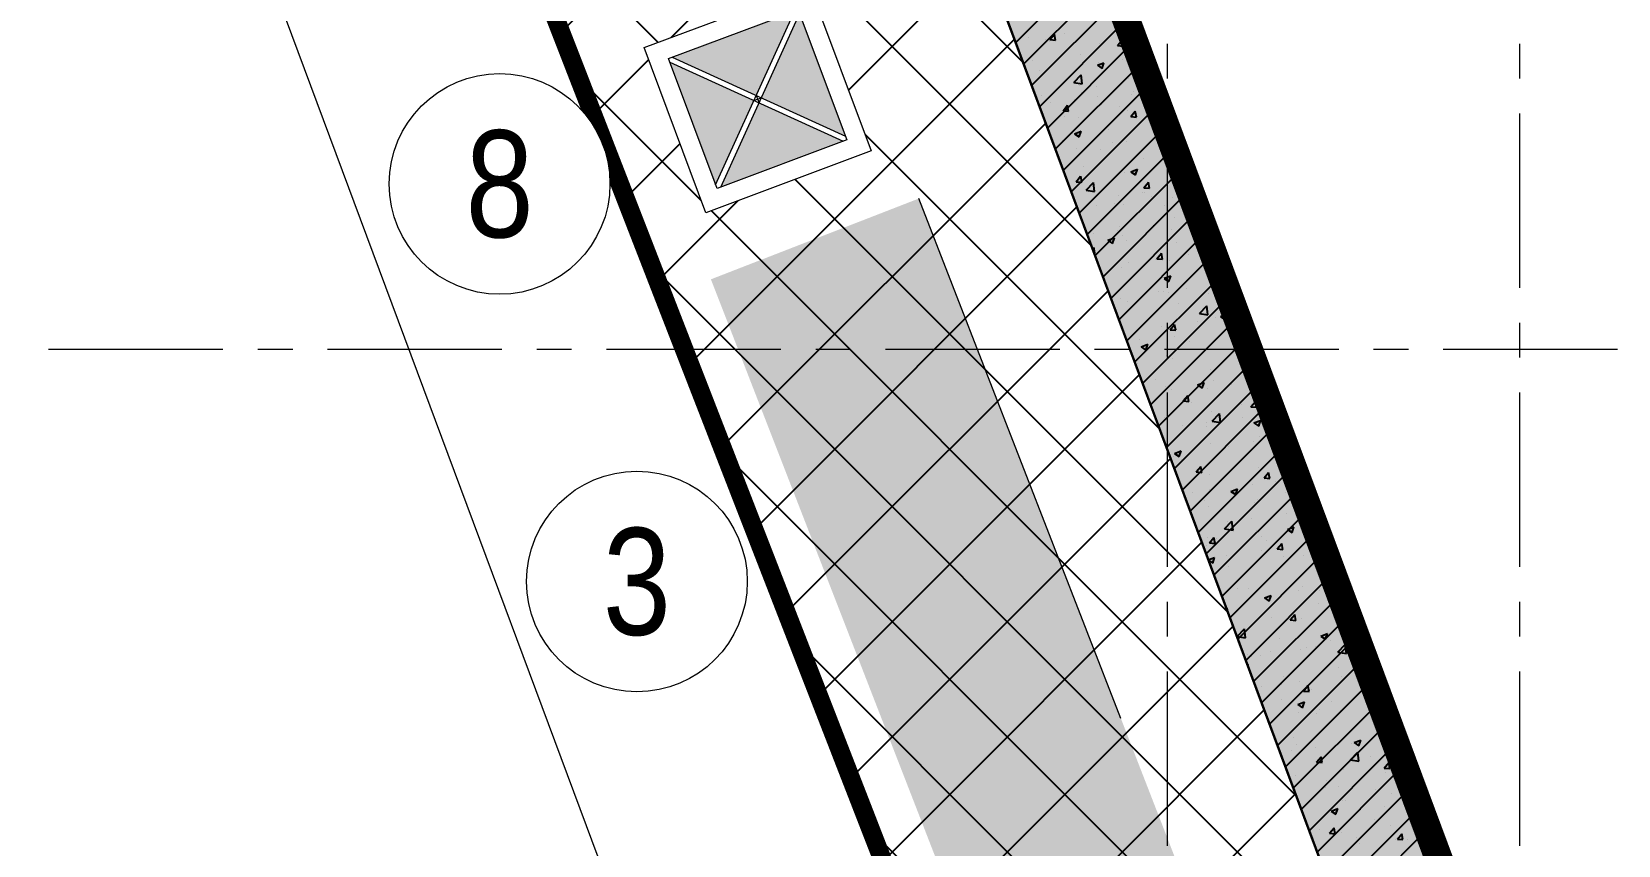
# Model space of a CAD drawing. Header units: millimetres. Extents: x -346728 to 1320345, y -537202 to -385966.
# Drawn here: x 355910 to 372974, y -484078 to -475329 of the extents above; entities that cross this region are included whole.
import ezdxf
from ezdxf.enums import TextEntityAlignment as Align
from ezdxf.xclip import XClip

# ---------------------------------------------------------------- set-up
doc = ezdxf.new("R2010")
doc.units = ezdxf.units.MM
doc.header["$LTSCALE"] = 100
doc.header["$XCLIPFRAME"] = 2
doc.set_wipeout_variables(frame=1)
for name, pattern in [('DASHED2', [0.375, 0.25, -0.125]), ('HIDDEN', [9.525, 6.35, -3.175]), ('X1326_GLB$0$CENTER', [2, 1.25, -0.25, 0.25, -0.25])]:
    doc.linetypes.add(name, pattern=pattern)
for name, color, linetype, lineweight in [('0 T KY HIEU', 7, 'Continuous', 9), ('0 T TEXT', 7, 'Continuous', 13), ('BO TRI CT TAM', 8, 'Continuous', 15), ('L.DUONG', 234, 'Continuous', 15), ('LINE', 7, 'Continuous', 13), ('X1326_GLB$0$A-tim', 8, 'X1326_GLB$0$CENTER', 9)]:
    doc.layers.add(name, color=color, linetype=linetype, lineweight=lineweight)
for name, color, linetype in [('DM', 8, 'Continuous'), ('hach', 253, 'Continuous'), ('W2', 4, 'Continuous'), ('XR_1326_csPL$0$hach', 253, 'Continuous'), ('XR_1326_csPL$0$W2', 4, 'Continuous')]:
    doc.layers.add(name, color=color, linetype=linetype)
doc.styles.add('VNI-HELSE-CONDENSE', font='VHELVCN.TTF')
doc.linetypes.add('FENCELINE2', pattern='A,0.25,-0.1,[132,ltypeshp.shx,S=0.1,R=0,X=-0.1,Y=0],-0.1,1', length=1.45)

# ---------------------------------------------------------------- blocks, each defined once
blk = doc.blocks.new('LVL-KHUNGTEN')
blk.add_lwpolyline([(61072.9, 41092.8), (119123.5, 41092.8), (119123.5, 61.9), (61072.9, 61.9)], close=True)
blk = doc.blocks.new('mb duong hh')
at = {"layer": '0 T TEXT', "color": 8, "linetype": 'DASHED2', "ltscale": 300}
blk.add_lwpolyline([(75940, 34596), (80501, 41668), (80491, 88861), (75484, 93868), (-20031, 93860), (-33610, 75885), (-26182, 55955), (-6300, 2612), (0, 0)], close=True, dxfattribs=at)
at = {"layer": 'LINE', "color": 252, "lineweight": 9}
blk.add_lwpolyline([(14977, 101049), (-7702, 101358), (-14927, 101246), (-29449, 100943), (-35818, 99008), (-40020, 95429), (-42101, 92117), (-42609, 87567), (-42104, 81482), (-40823, 74903), (-34507, 57500), (-12505, -1540), (-11062, -5026), (-1334, -3647), (4526, -1388), (38515, 14361), (36944, 16828)], dxfattribs=at)
blk = doc.blocks.new('T STT')
at = {"color": 7, "linetype": 'Continuous'}
blk.add_wipeout([(376644, 277984), (376756, 277976), (376879, 277949), (377025, 277888), (377156, 277799), (377266, 277687), (377334, 277588), (377398, 277451), (377433, 277317), (377444, 277184), (377433, 277051), (377404, 276935), (377365, 276838), (377294, 276718), (377203, 276612), (377122, 276543), (377011, 276473), (376888, 276422), (376741, 276390), (376644, 276384), (376532, 276392), (376392, 276425), (376245, 276491), (376127, 276573), (376049, 276649), (375987, 276727), (375927, 276828), (375876, 276960), (375853, 277065), (375844, 277184), (375850, 277284), (375877, 277411), (375908, 277499), (375964, 277605), (376040, 277709), (376130, 277798), (376216, 277860), (376313, 277912), (376426, 277954), (376557, 277979)], dxfattribs=at)
at = {"layer": '0 T KY HIEU', "color": 7}
blk.add_circle((376644, 277184), 800, dxfattribs=at)
at = {"layer": '0 T TEXT', "color": 7, "style": 'VNI-HELSE-CONDENSE'}
blk.add_attdef('0', text='', height=750, dxfattribs=at).set_placement((376644, 277184), align=Align.MIDDLE_CENTER)
blk = doc.blocks.new('CHOI BAO VE')
at = {"color": 253, "lineweight": 9, "true_color": 0x9ea3a2}
blk.add_wipeout([(-1750, 0), (1750, 0), (1750, 3500), (-1750, 3500)], dxfattribs=at)
at = {"true_color": 0x9ea3a2}
h = blk.add_hatch(color=253, dxfattribs=at)
h.set_gradient(color1=(6, 241, 249), rotation=270, tint=1, name='CURVED')
h.paths.add_polyline_path([(-1375, 3047), (-1375, 453), (-78, 1750)])
h = blk.add_hatch(color=253, dxfattribs=at)
h.set_gradient(color1=(6, 241, 249), rotation=180, tint=1, name='CURVED')
h.paths.add_polyline_path([(1297, 3125), (-1297, 3125), (0, 1828)])
h = blk.add_hatch(color=253, dxfattribs=at)
h.set_gradient(color1=(6, 241, 249), rotation=90, tint=1, name='HEMISPHERICAL')
h.paths.add_polyline_path([(1375, 3047), (78, 1750), (1375, 453)])
h = blk.add_hatch(color=253, dxfattribs=at)
h.set_gradient(color1=(6, 241, 249), tint=1, name='CURVED')
h.paths.add_polyline_path([(0, 1672), (-1297, 375), (1297, 375)])
at = {"layer": 'BO TRI CT TAM', "color": 253, "true_color": 0x9ea3a2}
for p, q in [((1297, 3125), (-1375, 453)), ((1297, 3125), (-1375, 453)), ((1297, 3125), (-1375, 453)), ((-1375, 3047), (1297, 375)), ((-1375, 3047), (1297, 375)), ((-1375, 3047), (1297, 375)), ((-1297, 3125), (1375, 453)), ((-1297, 3125), (1375, 453)), ((-1297, 3125), (1375, 453)), ((1375, 3047), (-1297, 375)), ((1375, 3047), (-1297, 375)), ((1375, 3047), (-1297, 375)), ((-78, 1750), (78, 1750)), ((-78, 1750), (78, 1750)), ((-78, 1750), (78, 1750)), ((0, 1828), (0, 1672)), ((0, 1828), (0, 1672)), ((0, 1828), (0, 1672))]:
    blk.add_line(p, q, dxfattribs=at)
for points in [[(-1750, 0), (1750, 0), (1750, 3500), (-1750, 3500)], [(-1750, 0), (1750, 0), (1750, 3500), (-1750, 3500)], [(-1750, 0), (1750, 0), (1750, 3500), (-1750, 3500)], [(-1375, 375), (1375, 375), (1375, 3125), (-1375, 3125)], [(-1375, 375), (1375, 375), (1375, 3125), (-1375, 3125)], [(-1375, 375), (1375, 375), (1375, 3125), (-1375, 3125)]]:
    blk.add_lwpolyline(points, close=True, dxfattribs=at)
blk = doc.blocks.new('MB HANG RAO TAM')
h = blk.add_hatch()
h.set_pattern_fill('ANSI37', color=8, scale=7000, style=0)
h.set_pattern_definition([(45, (527887.4, 631399.9), (-618.7184, 618.7184), []), (135, (527887.4, 631399.9), (-618.7184, -618.7184), [])])
h.paths.add_polyline_path([(89794, 74797), (94796, 69797), (94804, 22611), (90246, 15544), (52523, -1634), (34324, -9922), (14325, -19029), (8025, -16417), (-19267, 56832), (-5688, 74797), (41806, 74797), (65797, 74797)], flags=16)
h.paths.add_polyline_path([(-17293, 40146), (-15160, 40938), (-12777, 34516), (-15127, 33730), (-10493, 20001), (4784, -19373), (12548, -21453), (91490, 14752), (95488, 20874), (95620, 46027), (95770, 74597), (91825, 78101), (52350, 76926), (14008, 75822), (-9259, 75871), (-23844, 71027), (-24251, 60760)])
at = {"layer": '0 T KY HIEU'}
h = blk.add_hatch(color=256, dxfattribs=at)
h.set_gradient(color1=(114, 116, 48), tint=1, name='INVCYLINDER')
h.paths.add_polyline_path([(-2733, 1365), (-4906, 6957), (-2669, 7826), (-496, 2234)])
h = blk.add_hatch(color=256, dxfattribs=at)
h.set_gradient(color1=(0, 0, 255), tint=1, name='INVCYLINDER')
h.paths.add_polyline_path([(-560, -4228), (-2733, 1365), (-496, 2234), (1677, -3359)])
at = {"layer": '0 T KY HIEU', "color": 7}
blk.add_line((-496, 2234, 7850), (-2669, 7826, 7850), dxfattribs=at)
at = {"layer": 'L.DUONG', "color": 94, "linetype": 'FENCELINE2', "ltscale": 25, "const_width": 200, "elevation": 7850}
blk.add_lwpolyline([(13898, 75822), (14369, 75824), (20809, 75968), (32497, 76335), (48850, 76822), (75776, 77623), (91825, 78101), (95770, 74597), (95712, 63657), (95684, 58344), (95610, 44235), (95553, 33268), (95488, 20874), (91490, 14752), (75806, 7559), (49624, -4449), (26632, -14994), (12548, -21453), (4784, -19373), (0, -7161), (-6626, 9890)], dxfattribs=at)
ref = blk.add_blockref('T STT', (-564480, -407515, -2472), dxfattribs=dict(xscale=1.483571909629973, yscale=1.483571909629973, zscale=1.483571909629973))
ref.add_attrib('0', '3', dxfattribs={"layer": '0 T TEXT', "color": 7, "height": 1150, "style": 'VNI-HELSE-CONDENSE'}).set_placement((-5702, 3708, -2472), align=Align.MIDDLE_CENTER)
at = {"layer": 'BO TRI CT TAM', "color": 9, "xscale": -0.541992562315407, "yscale": 0.5419924855394808, "zscale": 0.5419926613449206, "rotation": 110.5020372609803}
blk.add_blockref('CHOI BAO VE', (-3515, 9226, -2472), dxfattribs=at)
at = {"layer": 'XR_1326_csPL$0$W2', "color": 7, "ltscale": 0.5, "elevation": 0}
blk.add_lwpolyline([(8025, -16417), (14325, -19029), (90246, 15544), (94804, 22611), (94796, 69797), (89794, 74797), (-5688, 74797), (-19267, 56832)], close=True, dxfattribs=at)
ref = blk.add_blockref('T STT', (-565957, -403239, -2472), dxfattribs=dict(xscale=1.483571909629973, yscale=1.483571909629973, zscale=1.483571909629973))
ref.add_attrib('0', '8', dxfattribs={"layer": '0 T TEXT', "color": 7, "height": 1150, "style": 'VNI-HELSE-CONDENSE'}).set_placement((-7179, 7984, -2472), align=Align.MIDDLE_CENTER)

msp = doc.modelspace()

# ---------------------------------------------------------------- hatches: boundary and pattern name
at = {"layer": 'hach'}
h = msp.add_hatch(dxfattribs=at)
h.set_pattern_fill('ANSI31', color=256, scale=70)
h.set_pattern_definition([(45, (342151.22, -508591.22), (-157.15448, 157.15448), [])])
h.paths.add_polyline_path([(362433.4, -410142.2), (348853.9, -428107.5), (376146.7, -501359), (382446.8, -503970.9), (458369.1, -469396.6), (462927.9, -462329.4), (462919.8, -415142.7), (457917.8, -410142.2)])
h.paths.add_polyline_path([(363030.6, -411342.2), (350208.3, -428305.7), (377088.8, -500450.6), (382424.3, -502662.6), (457551.5, -468450.4), (461727.8, -461976.1), (461719.7, -415639.4), (457420.9, -411342.2)], flags=16)
h = msp.add_hatch(dxfattribs=at)
h.set_pattern_fill('AR-CONC', color=256, scale=4)
h.set_pattern_definition([(50, (342151.2, -508591.2), (728.7387, -63.7563), [76.2, -838.2]), (355, (342151.2, -508591.2), (-140.9737, 764.2274), [60.96, -670.5623]), (100.45144, (342211.95, -508596.54), (587.765, 700.471), [64.76, -712.361]), (46.1842, (342151.2, -508388), (1084.316, -168.1693), [114.3, -1257.3]), (96.63556, (342241.6, -508402), (949.6165, 989.7045), [97.14, -1068.5424]), (351.18415, (342151.2, -508388), (949.6165, 989.7045), [91.44, -1005.839]), (21, (342252.8, -508438.8), (606.4576, -409.0608), [76.2, -838.2]), (326, (342252.8, -508438.8), (247.208, 736.752), [60.96, -670.56]), (71.45144, (342303.36, -508472.9), (853.6657, 327.691), [64.76, -712.3598]), (37.5, (342151.22, -508591.22), (12.3544, 338.22016), [0, -662.432, 0, -680.72, 0, -673.1]), (7.5, (342151.22, -508591.22), (267.27865, 400.7223), [0, -388.112, 0, -647.192, 0, -256.54]), (327.5, (341924.65, -508591.22), (542.3624, -22.91498), [0, -254, 0, -792.48, 0, -1051.56]), (317.5, (341823.05, -508591.2), (592.5167, 101.706), [0, -330.2, 0, -526.288, 0, -746.76])])
h.paths.add_polyline_path([(362433.4, -410142.2), (348853.9, -428107.5), (376146.7, -501359), (382446.8, -503970.9), (458369.1, -469396.6), (462927.9, -462329.4), (462919.8, -415142.7), (457917.8, -410142.2)])
h.paths.add_polyline_path([(363030.6, -411342.2), (350208.3, -428305.7), (377088.8, -500450.6), (382424.3, -502662.6), (457551.5, -468450.4), (461727.8, -461976.1), (461719.7, -415639.4), (457420.9, -411342.2)], flags=16)

# ---------------------------------------------------------------- linework, layer by layer
at = {"layer": 'W2', "ltscale": 0.5, "elevation": -1404.9}
for points in [[(362433.4, -410142.2), (348853.9, -428107.5), (376146.7, -501359), (382446.8, -503970.9), (458369.1, -469396.6), (462927.9, -462329.4), (462919.6, -415142.1), (457917.8, -410142.2)], [(363030.6, -411342.2), (350208.3, -428305.7), (377088.8, -500450.6), (382424.3, -502662.6), (457551.5, -468450.4), (461727.8, -461976.1), (461719.7, -415639.4), (457420.9, -411342.2)]]:
    msp.add_lwpolyline(points, close=True, dxfattribs=at)
at = {"layer": 'X1326_GLB$0$A-tim', "ltscale": 15}
for p, q in [((368121.2, -398208.6, -1404.9), (368121.2, -512162.7, -1404.9)), ((371911.3, -398208.6, -1404.9), (371911.3, -512162.7, -1404.9)), ((341092.1, -478741.8, -1404.9), (475778.7, -478741.8, -1404.9))]:
    msp.add_line(p, q, dxfattribs=at)
at = {"layer": 'XR_1326_csPL$0$hach', "color": 250}
for p, q in [((366492.9, -475448.9, -1404.9), (367425.8, -474515.9, -1404.9)), ((366578.2, -475677.9, -1404.9), (367511.2, -474744.9, -1404.9)), ((366663.5, -475906.9, -1404.9), (367596.5, -474973.9, -1404.9)), ((366748.8, -476135.9, -1404.9), (367681.8, -475202.9, -1404.9)), ((366629.7, -475394.8, -1404.9), (366629.7, -475394.8, -1404.9)), ((366861.2, -475414.1, -1404.9), (366910.2, -475355.7, -1404.9)), ((366922, -475419.4, -1404.9), (366910.2, -475355.7, -1404.9)), ((367014.4, -475344.1, -1404.9), (367014.4, -475344.1, -1404.9)), ((366816.6, -475409.2, -1404.9), (366816.6, -475409.2, -1404.9)), ((366834.2, -476364.9, -1404.9), (367767.1, -475431.9, -1404.9)), ((366853.9, -475436.5, -1404.9), (366853.9, -475436.5, -1404.9)), ((366861.2, -475414.1, -1404.9), (366921.9, -475419.4, -1404.9)), ((367189.7, -475571.5, -1404.9), (367189.7, -475571.5, -1404.9)), ((367396.2, -475459.4, -1404.9), (367396.2, -475459.4, -1404.9)), ((367590, -475477.8, -1404.9), (367638.9, -475419.4, -1404.9)), ((367590, -475477.8, -1404.9), (367650.7, -475483.1, -1404.9)), ((367650.7, -475483.1, -1404.9), (367638.9, -475419.4, -1404.9)), ((367717.4, -475495.3, -1404.9), (367717.4, -475495.3, -1404.9)), ((366676.5, -475636.5, -1404.9), (366676.5, -475636.5, -1404.9)), ((366747.2, -475744.8, -1404.9), (366747.2, -475744.8, -1404.9)), ((366919.5, -476593.9, -1404.9), (367852.4, -475660.9, -1404.9)), ((367372, -475689.6, -1404.9), (367443.1, -475662.3, -1404.9)), ((367372, -475689.6, -1404.9), (367422.5, -475723.7, -1404.9)), ((367388.8, -475660.3, -1404.9), (367388.8, -475660.3, -1404.9)), ((367422.5, -475723.7, -1404.9), (367443.1, -475662.3, -1404.9)), ((367643.2, -475626.9, -1404.9), (367643.2, -475626.9, -1404.9)), ((367004.8, -476822.9, -1404.9), (367937.8, -475889.9, -1404.9)), ((367117.4, -475876.6, -1404.9), (367196.5, -475794.2, -1404.9)), ((367117.4, -475876.6, -1404.9), (367207.7, -475890.7, -1404.9)), ((367177.3, -475909.7, -1404.9), (367177.3, -475909.7, -1404.9)), ((367207.7, -475890.6, -1404.9), (367196.5, -475794.2, -1404.9)), ((367367.2, -475913.8, -1404.9), (367367.2, -475913.8, -1404.9)), ((367705, -475833.5, -1404.9), (367705, -475833.5, -1404.9)), ((366774.6, -476015.5, -1404.9), (366774.6, -476015.5, -1404.9)), ((367121.5, -476061.1, -1404.9), (367121.5, -476061.1, -1404.9)), ((367198.4, -475978.5, -1404.9), (367198.4, -475978.5, -1404.9)), ((367375.9, -476027.6, -1404.9), (367375.9, -476027.6, -1404.9)), ((367740.7, -476001.5, -1404.9), (367740.7, -476001.5, -1404.9)), ((367760.7, -475976.9, -1404.9), (367760.7, -475976.9, -1404.9)), ((367978.4, -476098.7, -1404.9), (368010.9, -476086.2, -1404.9)), ((366870.2, -476092.1, -1404.9), (366870.2, -476092.1, -1404.9)), ((367002.2, -476178.3, -1404.9), (367051.2, -476119.9, -1404.9)), ((367002.2, -476178.3, -1404.9), (367062.9, -476183.6, -1404.9)), ((367018.1, -476238.5, -1404.9), (367018.1, -476238.5, -1404.9)), ((367062.9, -476183.6, -1404.9), (367051.2, -476119.9, -1404.9)), ((367090.1, -477051.8, -1404.9), (368023.1, -476118.9, -1404.9)), ((367164.9, -476247.9, -1404.9), (367164.9, -476247.9, -1404.9)), ((367412.6, -476115, -1404.9), (367412.6, -476115, -1404.9)), ((367610.6, -476136.8, -1404.9), (367610.6, -476136.8, -1404.9)), ((367692.6, -476171.7, -1404.9), (367692.6, -476171.7, -1404.9)), ((367730.9, -476242, -1404.9), (367779.9, -476183.7, -1404.9)), ((367730.9, -476242, -1404.9), (367791.7, -476247.4, -1404.9)), ((367791.7, -476247.4, -1404.9), (367779.9, -476183.7, -1404.9)), ((367954.9, -476137.9, -1404.9), (367954.9, -476137.9, -1404.9)), ((367978.4, -476098.7, -1404.9), (368028, -476132.1, -1404.9)), ((367108.6, -476428.3, -1404.9), (367108.6, -476428.3, -1404.9)), ((367124.8, -476426.3, -1404.9), (367195.9, -476399, -1404.9)), ((367124.8, -476426.4, -1404.9), (367175.3, -476460.5, -1404.9)), ((367175.3, -476460.5, -1404.9), (367195.9, -476399.1, -1404.9)), ((367175.4, -477280.8, -1404.9), (368108.4, -476347.9, -1404.9)), ((367493.4, -476377.6, -1404.9), (367493.4, -476377.6, -1404.9)), ((366996.2, -476495, -1404.9), (366996.2, -476495, -1404.9)), ((367152.6, -476586.1, -1404.9), (367152.6, -476586.1, -1404.9)), ((367260.8, -477509.8, -1404.9), (368193.7, -476576.9, -1404.9)), ((367406.1, -476594.1, -1404.9), (367406.1, -476594.1, -1404.9)), ((367538.6, -476517.9, -1404.9), (367538.6, -476517.9, -1404.9)), ((367680.3, -476510, -1404.9), (367680.3, -476510, -1404.9)), ((367998.6, -476492.4, -1404.9), (367998.6, -476492.4, -1404.9)), ((368081, -476540.8, -1404.9), (368081, -476540.8, -1404.9)), ((367867.8, -476693.9, -1404.9), (367867.8, -476693.9, -1404.9)), ((368122.1, -476660.4, -1404.9), (368122.1, -476660.4, -1404.9)), ((367140.2, -476924.3, -1404.9), (367140.2, -476924.3, -1404.9)), ((367143.2, -476942.5, -1404.9), (367192.1, -476884.1, -1404.9)), ((367143.2, -476942.5, -1404.9), (367203.9, -476947.8, -1404.9)), ((367203.9, -476947.8, -1404.9), (367192.2, -476884.1, -1404.9)), ((367226.1, -476778.4, -1404.9), (367226.1, -476778.4, -1404.9)), ((367346.1, -477738.8, -1404.9), (368279, -476805.8, -1404.9)), ((367667.9, -476848.2, -1404.9), (367667.9, -476848.2, -1404.9)), ((367731.2, -476835.4, -1404.9), (367802.4, -476808.1, -1404.9)), ((367731.2, -476835.4, -1404.9), (367781.7, -476869.5, -1404.9)), ((367781.8, -476869.5, -1404.9), (367802.4, -476808.1, -1404.9)), ((368189.6, -476776.6, -1404.9), (368189.6, -476776.6, -1404.9)), ((367252.1, -477034.5, -1404.9), (367331.2, -476952, -1404.9)), ((367252.1, -477034.5, -1404.9), (367342.4, -477048.5, -1404.9)), ((367342.4, -477048.5, -1404.9), (367331.2, -476952, -1404.9)), ((367340.7, -477037.1, -1404.9), (367340.7, -477037.1, -1404.9)), ((367431.4, -477967.8, -1404.9), (368364.4, -477034.8, -1404.9)), ((367600.5, -477094.6, -1404.9), (367600.5, -477094.6, -1404.9)), ((367854.8, -477061.1, -1404.9), (367854.8, -477061.1, -1404.9)), ((367871.9, -477006.3, -1404.9), (367920.9, -476947.9, -1404.9)), ((367871.9, -477006.3, -1404.9), (367932.6, -477011.6, -1404.9)), ((367883.1, -477060, -1404.9), (367883.1, -477060, -1404.9)), ((367932.6, -477011.6, -1404.9), (367920.9, -476947.9, -1404.9)), ((367956.7, -477098.6, -1404.9), (367956.7, -477098.6, -1404.9)), ((368239.6, -477010.5, -1404.9), (368239.6, -477010.5, -1404.9)), ((367364.2, -477200.3, -1404.9), (367364.2, -477200.3, -1404.9)), ((367516.7, -478196.8, -1404.9), (368449.7, -477263.8, -1404.9)), ((367555, -477173.6, -1404.9), (367555, -477173.6, -1404.9)), ((367655.6, -477186.4, -1404.9), (367655.6, -477186.4, -1404.9)), ((368097.3, -477196.5, -1404.9), (368097.3, -477196.5, -1404.9)), ((368177.2, -477114.9, -1404.9), (368177.2, -477114.9, -1404.9)), ((368336.4, -477202.7, -1404.9), (368401.6, -477134.7, -1404.9)), ((368336.4, -477202.7, -1404.9), (368426.7, -477216.7, -1404.9)), ((368337.7, -477244.5, -1404.9), (368408.8, -477217.2, -1404.9)), ((368337.7, -477244.5, -1404.9), (368388.2, -477278.6, -1404.9)), ((368388.2, -477278.6, -1404.9), (368408.8, -477217.2, -1404.9)), ((368426.7, -477216.7, -1404.9), (368424.3, -477195.7, -1404.9)), ((367607.6, -477423.4, -1404.9), (367607.6, -477423.4, -1404.9)), ((367972.4, -477411.2, -1404.9), (367972.4, -477411.2, -1404.9)), ((368164.9, -477453.1, -1404.9), (368164.9, -477453.1, -1404.9)), ((368200.1, -477321.7, -1404.9), (368200.1, -477321.7, -1404.9)), ((367333.2, -477495.3, -1404.9), (367333.2, -477495.3, -1404.9)), ((367484, -477572.2, -1404.9), (367555.2, -477544.9, -1404.9)), ((367484, -477572.2, -1404.9), (367534.5, -477606.3, -1404.9)), ((367534.5, -477606.3, -1404.9), (367555.1, -477544.9, -1404.9)), ((367587.6, -477461.9, -1404.9), (367587.6, -477461.9, -1404.9)), ((367602, -478425.8, -1404.9), (368535, -477492.8, -1404.9)), ((367643.2, -477524.6, -1404.9), (367643.2, -477524.6, -1404.9)), ((367681, -477576.4, -1404.9), (367681, -477576.4, -1404.9)), ((368223.3, -477599.4, -1404.9), (368223.3, -477599.4, -1404.9)), ((367318.8, -477665.5, -1404.9), (367333.1, -477648.4, -1404.9)), ((367344.9, -477712.1, -1404.9), (367333.1, -477648.4, -1404.9)), ((367335.8, -477711.3, -1404.9), (367344.9, -477712.1, -1404.9)), ((367687.3, -478654.8, -1404.9), (368620.3, -477721.8, -1404.9)), ((367995.6, -477778.9, -1404.9), (367995.6, -477778.9, -1404.9)), ((368012.9, -477770.5, -1404.9), (368061.9, -477712.1, -1404.9)), ((368012.9, -477770.5, -1404.9), (368073.6, -477775.8, -1404.9)), ((368073.6, -477775.8, -1404.9), (368061.9, -477712.1, -1404.9)), ((368152.5, -477791.3, -1404.9), (368152.5, -477791.3, -1404.9)), ((368346.7, -477727.4, -1404.9), (368346.7, -477727.4, -1404.9)), ((368588.2, -477677.2, -1404.9), (368588.2, -477677.2, -1404.9)), ((368601.1, -477694, -1404.9), (368601.1, -477694, -1404.9)), ((367403.1, -477880.6, -1404.9), (367403.1, -477880.6, -1404.9)), ((367630.9, -477862.8, -1404.9), (367630.9, -477862.8, -1404.9)), ((367705.1, -477811.9, -1404.9), (367705.1, -477811.9, -1404.9)), ((367772.7, -478883.8, -1404.9), (368705.6, -477950.8, -1404.9)), ((368090.5, -477981.2, -1404.9), (368161.6, -477953.9, -1404.9)), ((368141, -478015.3, -1404.9), (368161.6, -477953.9, -1404.9)), ((367483.1, -478095.6, -1404.9), (367483.1, -478095.6, -1404.9)), ((368025.5, -478118.5, -1404.9), (368025.5, -478118.5, -1404.9)), ((368079.5, -478128.2, -1404.9), (368079.5, -478128.2, -1404.9)), ((368090.5, -477981.3, -1404.9), (368141, -478015.3, -1404.9)), ((368140.2, -478129.5, -1404.9), (368140.2, -478129.5, -1404.9)), ((368333.8, -478094.7, -1404.9), (368333.8, -478094.7, -1404.9)), ((368653.4, -478064.5, -1404.9), (368653.4, -478064.5, -1404.9)), ((368718.6, -478044, -1404.9), (368718.6, -478044, -1404.9)), ((367618.5, -478201.1, -1404.9), (367618.5, -478201.1, -1404.9)), ((367697.4, -478232.1, -1404.9), (367697.4, -478232.1, -1404.9)), ((367858, -479112.7, -1404.9), (368791, -478179.8, -1404.9)), ((368239.7, -478255, -1404.9), (368239.7, -478255, -1404.9)), ((368471.1, -478360.5, -1404.9), (368550.2, -478278.1, -1404.9)), ((368546.2, -478283.4, -1404.9), (368546.2, -478283.4, -1404.9)), ((368561.4, -478374.6, -1404.9), (368550.2, -478278.1, -1404.9)), ((368567.9, -478141.4, -1404.9), (368567.9, -478141.4, -1404.9)), ((368782.1, -478277.9, -1404.9), (368782.1, -478277.9, -1404.9)), ((367943.3, -479341.7, -1404.9), (368876.3, -478408.8, -1404.9)), ((367953.7, -478385.1, -1404.9), (367953.7, -478385.1, -1404.9)), ((368127.8, -478467.7, -1404.9), (368127.8, -478467.7, -1404.9)), ((368153.9, -478534.7, -1404.9), (368202.8, -478476.4, -1404.9)), ((368214.6, -478540, -1404.9), (368202.8, -478476.4, -1404.9)), ((368451.3, -478444.7, -1404.9), (368451.3, -478444.7, -1404.9)), ((368471.1, -478360.6, -1404.9), (368561.4, -478374.6, -1404.9)), ((368641, -478402.7, -1404.9), (368641, -478402.7, -1404.9)), ((368696.9, -478390.3, -1404.9), (368768.1, -478363, -1404.9)), ((368696.9, -478390.3, -1404.9), (368747.5, -478424.4, -1404.9)), ((368747.5, -478424.4, -1404.9), (368768.1, -478363, -1404.9)), ((367812.2, -478528.9, -1404.9), (367812.2, -478528.9, -1404.9)), ((367823.4, -478635, -1404.9), (367823.4, -478635, -1404.9)), ((368028.6, -479570.7, -1404.9), (368961.6, -478637.8, -1404.9)), ((368066.5, -478495.4, -1404.9), (368066.5, -478495.4, -1404.9)), ((368153.9, -478534.7, -1404.9), (368214.6, -478540, -1404.9)), ((368197.1, -478608.2, -1404.9), (368197.1, -478608.2, -1404.9)), ((368789.7, -478506.5, -1404.9), (368789.7, -478506.5, -1404.9)), ((368882.6, -478598.5, -1404.9), (368927.2, -478545.4, -1404.9)), ((368882.6, -478598.5, -1404.9), (368943.3, -478603.8, -1404.9)), ((368943.3, -478603.8, -1404.9), (368937.8, -478573.9, -1404.9)), ((367843.3, -478718, -1404.9), (367914.4, -478690.7, -1404.9)), ((367843.3, -478718, -1404.9), (367893.8, -478752.1, -1404.9)), ((367893.8, -478752.1, -1404.9), (367914.4, -478690.7, -1404.9)), ((368115.5, -478806, -1404.9), (368115.5, -478806, -1404.9)), ((368365.7, -478657.9, -1404.9), (368365.7, -478657.9, -1404.9)), ((368628.6, -478740.9, -1404.9), (368628.6, -478740.9, -1404.9)), ((368825.7, -478761, -1404.9), (368825.7, -478761, -1404.9)), ((368908.1, -478680.8, -1404.9), (368908.1, -478680.8, -1404.9)), ((367799.2, -478896.1, -1404.9), (367799.2, -478896.1, -1404.9)), ((368113.9, -479799.7, -1404.9), (369046.9, -478866.7, -1404.9)), ((368184, -478845.5, -1404.9), (368184, -478845.5, -1404.9)), ((368585.2, -478963.8, -1404.9), (368585.2, -478963.8, -1404.9)), ((367992.6, -479065.5, -1404.9), (367992.6, -479065.5, -1404.9)), ((368103.1, -479144.2, -1404.9), (368103.1, -479144.2, -1404.9)), ((368199.3, -480028.7, -1404.9), (369132.2, -479095.7, -1404.9)), ((368449.7, -479127, -1404.9), (368520.9, -479099.7, -1404.9)), ((368449.7, -479127.1, -1404.9), (368500.2, -479161.2, -1404.9)), ((368500.2, -479161.2, -1404.9), (368520.9, -479099.8, -1404.9)), ((368616.3, -479079.1, -1404.9), (368616.3, -479079.1, -1404.9)), ((368812.8, -479128.2, -1404.9), (368812.8, -479128.2, -1404.9)), ((367916.8, -479246.2, -1404.9), (367916.8, -479246.2, -1404.9)), ((368167.9, -479177.1, -1404.9), (368167.9, -479177.1, -1404.9)), ((368284.6, -480257.7, -1404.9), (369217.6, -479324.7, -1404.9)), ((368294.8, -479299, -1404.9), (368343.8, -479240.6, -1404.9)), ((368294.8, -479299, -1404.9), (368355.6, -479304.3, -1404.9)), ((368355.6, -479304.3, -1404.9), (368343.8, -479240.6, -1404.9)), ((368382.1, -479313.5, -1404.9), (368382.1, -479313.5, -1404.9)), ((368558.4, -479161.7, -1404.9), (368558.4, -479161.7, -1404.9)), ((368710.2, -479200, -1404.9), (368710.2, -479200, -1404.9)), ((369023.6, -479362.7, -1404.9), (369072.5, -479304.3, -1404.9)), ((369084.3, -479368, -1404.9), (369072.5, -479304.3, -1404.9)), ((368090.7, -479482.4, -1404.9), (368090.7, -479482.4, -1404.9)), ((368603.9, -479417.4, -1404.9), (368603.9, -479417.4, -1404.9)), ((368605.8, -479518.4, -1404.9), (368684.9, -479435.9, -1404.9)), ((368696.1, -479532.4, -1404.9), (368684.9, -479435.9, -1404.9)), ((368924.5, -479336.4, -1404.9), (368924.5, -479336.4, -1404.9)), ((368930.3, -479478.3, -1404.9), (368930.3, -479478.3, -1404.9)), ((369023.6, -479362.7, -1404.9), (369084.3, -479368, -1404.9)), ((369131.6, -479341.2, -1404.9), (369131.6, -479341.2, -1404.9)), ((369135.7, -479468.3, -1404.9), (369135.7, -479468.3, -1404.9)), ((368291.1, -479562.4, -1404.9), (368291.1, -479562.4, -1404.9)), ((368369.9, -480486.7, -1404.9), (369302.9, -479553.7, -1404.9)), ((368543.2, -479570, -1404.9), (368543.2, -479570, -1404.9)), ((368545.5, -479528.9, -1404.9), (368545.5, -479528.9, -1404.9)), ((368605.8, -479518.4, -1404.9), (368696.1, -479532.4, -1404.9)), ((369056.2, -479536.1, -1404.9), (369127.3, -479508.8, -1404.9)), ((369056.2, -479536.1, -1404.9), (369106.7, -479570.2, -1404.9)), ((369106.7, -479570.2, -1404.9), (369127.3, -479508.8, -1404.9)), ((368202.5, -479863.8, -1404.9), (368273.7, -479836.5, -1404.9)), ((368253, -479897.9, -1404.9), (368273.6, -479836.5, -1404.9)), ((368455.2, -480715.7, -1404.9), (369388.2, -479782.7, -1404.9)), ((368508.1, -479716.4, -1404.9), (368508.1, -479716.4, -1404.9)), ((368591.6, -479755.6, -1404.9), (368591.6, -479755.6, -1404.9)), ((368786.7, -479793.1, -1404.9), (368786.7, -479793.1, -1404.9)), ((369050.5, -479739.3, -1404.9), (369050.5, -479739.3, -1404.9)), ((369119.3, -479679.4, -1404.9), (369119.3, -479679.4, -1404.9)), ((369304.6, -479794.5, -1404.9), (369304.6, -479794.5, -1404.9)), ((368194.1, -479894.8, -1404.9), (368194.1, -479894.8, -1404.9)), ((368202.5, -479863.8, -1404.9), (368253, -479897.9, -1404.9)), ((368278.2, -479929.7, -1404.9), (368278.2, -479929.7, -1404.9)), ((368435.8, -480063.2, -1404.9), (368484.8, -480004.8, -1404.9)), ((368496.5, -480068.5, -1404.9), (368484.8, -480004.8, -1404.9)), ((368540.5, -480944.7, -1404.9), (369473.5, -480011.7, -1404.9)), ((368663, -479879, -1404.9), (368663, -479879, -1404.9)), ((368435.8, -480063.2, -1404.9), (368496.5, -480068.5, -1404.9)), ((368579.2, -480093.8, -1404.9), (368579.2, -480093.8, -1404.9)), ((369106.9, -480017.6, -1404.9), (369106.9, -480017.6, -1404.9)), ((369164.5, -480126.9, -1404.9), (369213.5, -480068.6, -1404.9)), ((369164.5, -480126.9, -1404.9), (369225.3, -480132.2, -1404.9)), ((369174.7, -480148.6, -1404.9), (369174.7, -480148.6, -1404.9)), ((369225.3, -480132.3, -1404.9), (369213.5, -480068.6, -1404.9)), ((369291.7, -480161.8, -1404.9), (369291.7, -480161.8, -1404.9)), ((368310.3, -480235.6, -1404.9), (368310.3, -480235.6, -1404.9)), ((368395.7, -480279.7, -1404.9), (368395.7, -480279.7, -1404.9)), ((368582.2, -480250.3, -1404.9), (368582.2, -480250.3, -1404.9)), ((368625.9, -481173.7, -1404.9), (369558.8, -480240.7, -1404.9)), ((368809, -480272.8, -1404.9), (368880.1, -480245.5, -1404.9)), ((368809, -480272.9, -1404.9), (368859.5, -480307, -1404.9)), ((368852.6, -480258.5, -1404.9), (368852.6, -480258.5, -1404.9)), ((368859.5, -480307, -1404.9), (368880.1, -480245.6, -1404.9)), ((369037.4, -480195.3, -1404.9), (369037.4, -480195.3, -1404.9)), ((369094.6, -480355.8, -1404.9), (369094.6, -480355.8, -1404.9)), ((369395, -480281.4, -1404.9), (369395, -480281.4, -1404.9)), ((368524.5, -480372.1, -1404.9), (368524.5, -480372.1, -1404.9)), ((368566.9, -480432, -1404.9), (368566.9, -480432, -1404.9)), ((368711.2, -481402.6, -1404.9), (369644.2, -480469.7, -1404.9)), ((369066.8, -480395, -1404.9), (369066.8, -480395, -1404.9)), ((369409.2, -480511.8, -1404.9), (369409.2, -480511.8, -1404.9)), ((369609.2, -480417.9, -1404.9), (369609.2, -480417.9, -1404.9)), ((368740.5, -480676.3, -1404.9), (368819.6, -480593.8, -1404.9)), ((368740.5, -480676.3, -1404.9), (368830.8, -480690.3, -1404.9)), ((368770.1, -480596, -1404.9), (368770.1, -480596, -1404.9)), ((368830.8, -480690.3, -1404.9), (368819.6, -480593.8, -1404.9)), ((369024.4, -480562.5, -1404.9), (369024.4, -480562.5, -1404.9)), ((369082.2, -480694.1, -1404.9), (369082.2, -480694.1, -1404.9)), ((369415.4, -480681.9, -1404.9), (369486.6, -480654.6, -1404.9)), ((369415.4, -480681.9, -1404.9), (369466, -480716, -1404.9)), ((369466, -480716, -1404.9), (369486.6, -480654.6, -1404.9)), ((369603.9, -480622.5, -1404.9), (369603.9, -480622.5, -1404.9)), ((368540.2, -480856.5, -1404.9), (368540.2, -480856.5, -1404.9)), ((368554.5, -480770.2, -1404.9), (368554.5, -480770.2, -1404.9)), ((368576.8, -480827.4, -1404.9), (368625.8, -480769, -1404.9)), ((368576.8, -480827.4, -1404.9), (368637.5, -480832.7, -1404.9)), ((368637.5, -480832.7, -1404.9), (368625.7, -480769, -1404.9)), ((368650.5, -480774.9, -1404.9), (368650.5, -480774.9, -1404.9)), ((368796.5, -481631.6, -1404.9), (369729.5, -480698.7, -1404.9)), ((369132.7, -480754.8, -1404.9), (369132.7, -480754.8, -1404.9)), ((369192.8, -480797.9, -1404.9), (369192.8, -480797.9, -1404.9)), ((369305.5, -480891.2, -1404.9), (369354.5, -480832.8, -1404.9)), ((369366.2, -480896.5, -1404.9), (369354.5, -480832.8, -1404.9)), ((369735.2, -480820.8, -1404.9), (369735.2, -480820.8, -1404.9)), ((368564.4, -481008.6, -1404.9), (368632.9, -480982.3, -1404.9)), ((368565.8, -481012.3, -1404.9), (368612.3, -481043.7, -1404.9)), ((368612.3, -481043.7, -1404.9), (368632.9, -480982.3, -1404.9)), ((368757.2, -480963.2, -1404.9), (368757.2, -480963.2, -1404.9)), ((368881.8, -481860.6, -1404.9), (369814.8, -480927.7, -1404.9)), ((369069.9, -481032.3, -1404.9), (369069.9, -481032.3, -1404.9)), ((369141.9, -480912.6, -1404.9), (369141.9, -480912.6, -1404.9)), ((369305.5, -480891.2, -1404.9), (369366.2, -480896.5, -1404.9)), ((369376.2, -480977.9, -1404.9), (369376.2, -480977.9, -1404.9)), ((369591.5, -480960.7, -1404.9), (369591.5, -480960.7, -1404.9)), ((368783.7, -481079.6, -1404.9), (368783.7, -481079.6, -1404.9)), ((368967.1, -482089.6, -1404.9), (369900.1, -481156.6, -1404.9)), ((369770.7, -481195.3, -1404.9), (369770.7, -481195.3, -1404.9)), ((368874.7, -481313.3, -1404.9), (368874.7, -481313.3, -1404.9)), ((368995, -481317, -1404.9), (368995, -481317, -1404.9)), ((369057.5, -481370.5, -1404.9), (369057.5, -481370.5, -1404.9)), ((369516.3, -481228.8, -1404.9), (369516.3, -481228.8, -1404.9)), ((369537.4, -481340, -1404.9), (369537.4, -481340, -1404.9)), ((369579.2, -481299, -1404.9), (369579.2, -481299, -1404.9)), ((369764.2, -481333.5, -1404.9), (369764.2, -481333.5, -1404.9)), ((368762, -481538.9, -1404.9), (368766.7, -481533.3, -1404.9)), ((368773.5, -481569.8, -1404.9), (368766.7, -481533.3, -1404.9)), ((369052.5, -482318.6, -1404.9), (369985.4, -481385.6, -1404.9)), ((369168.2, -481418.7, -1404.9), (369239.4, -481391.4, -1404.9)), ((369168.2, -481418.7, -1404.9), (369218.7, -481452.8, -1404.9)), ((369171.7, -481435.2, -1404.9), (369171.7, -481435.2, -1404.9)), ((369209.2, -481453.5, -1404.9), (369209.2, -481453.5, -1404.9)), ((369218.7, -481452.8, -1404.9), (369239.3, -481391.4, -1404.9)), ((369751.6, -481476.4, -1404.9), (369751.6, -481476.4, -1404.9)), ((369888.2, -481545.4, -1404.9), (369888.2, -481545.4, -1404.9)), ((369045.2, -481708.7, -1404.9), (369045.2, -481708.7, -1404.9)), ((369137.8, -482547.6, -1404.9), (370070.8, -481614.6, -1404.9)), ((369249, -481629.5, -1404.9), (369249, -481629.5, -1404.9)), ((369446.5, -481655.4, -1404.9), (369495.5, -481597, -1404.9)), ((369446.5, -481655.4, -1404.9), (369507.2, -481660.7, -1404.9)), ((369507.2, -481660.7, -1404.9), (369495.5, -481597, -1404.9)), ((369503.4, -481596, -1404.9), (369503.4, -481596, -1404.9)), ((369566.8, -481637.2, -1404.9), (369566.8, -481637.2, -1404.9)), ((368875.2, -481834.2, -1404.9), (368954.3, -481751.7, -1404.9)), ((368875.2, -481834.2, -1404.9), (368965.5, -481848.2, -1404.9)), ((368965.5, -481848.2, -1404.9), (368954.3, -481751.7, -1404.9)), ((369223.1, -482776.6, -1404.9), (370156.1, -481843.6, -1404.9)), ((369335.2, -481856.4, -1404.9), (369335.2, -481856.4, -1404.9)), ((369774.7, -481827.7, -1404.9), (369845.8, -481800.4, -1404.9)), ((369774.7, -481827.7, -1404.9), (369825.2, -481861.8, -1404.9)), ((369825.2, -481861.8, -1404.9), (369845.8, -481800.4, -1404.9)), ((369877.6, -481879.3, -1404.9), (369877.6, -481879.3, -1404.9)), ((368981.8, -482030.2, -1404.9), (368981.8, -482030.2, -1404.9)), ((369032.8, -482046.9, -1404.9), (369032.8, -482046.9, -1404.9)), ((369129.7, -482041.4, -1404.9), (369129.7, -482041.4, -1404.9)), ((369236.1, -481996.8, -1404.9), (369236.1, -481996.8, -1404.9)), ((369554.5, -481975.4, -1404.9), (369554.5, -481975.4, -1404.9)), ((369620.9, -481946.1, -1404.9), (369620.9, -481946.1, -1404.9)), ((369722.3, -481939.7, -1404.9), (369722.3, -481939.7, -1404.9)), ((369959.5, -482002.3, -1404.9), (370038.6, -481919.9, -1404.9)), ((369959.5, -482002.3, -1404.9), (370049.9, -482016.4, -1404.9)), ((370049.9, -482016.4, -1404.9), (370038.6, -481919.9, -1404.9)), ((370067.6, -481910.4, -1404.9), (370067.6, -481910.4, -1404.9)), ((368982.8, -482131.7, -1404.9), (368992.2, -482128.1, -1404.9)), ((368987.1, -482143.2, -1404.9), (368992.1, -482128.1, -1404.9)), ((369308.4, -483005.6, -1404.9), (370241.4, -482072.6, -1404.9)), ((369965.7, -482162.8, -1404.9), (369965.7, -482162.8, -1404.9)), ((370249.6, -482228.9, -1404.9), (370249.6, -482228.9, -1404.9)), ((369137.4, -482375.6, -1404.9), (369137.4, -482375.6, -1404.9)), ((369353.6, -482346.8, -1404.9), (369353.6, -482346.8, -1404.9)), ((369373.2, -482264.5, -1404.9), (369373.2, -482264.5, -1404.9)), ((369393.7, -483234.6, -1404.9), (370326.7, -482301.6, -1404.9)), ((369542.1, -482313.6, -1404.9), (369542.1, -482313.6, -1404.9)), ((369587.5, -482419.6, -1404.9), (369636.4, -482361.2, -1404.9)), ((369648.2, -482424.9, -1404.9), (369636.4, -482361.2, -1404.9)), ((369679.7, -482398.5, -1404.9), (369679.7, -482398.5, -1404.9)), ((369995.3, -482262.4, -1404.9), (369995.3, -482262.4, -1404.9)), ((370055.3, -482248.6, -1404.9), (370055.3, -482248.6, -1404.9)), ((369351.6, -482512, -1404.9), (369351.6, -482512, -1404.9)), ((369479.1, -483463.6, -1404.9), (370412, -482530.6, -1404.9)), ((369527.5, -482564.5, -1404.9), (369598.6, -482537.2, -1404.9)), ((369527.5, -482564.5, -1404.9), (369578, -482598.6, -1404.9)), ((369578, -482598.6, -1404.9), (369598.6, -482537.2, -1404.9)), ((369587.5, -482419.6, -1404.9), (369648.2, -482424.9, -1404.9)), ((369894, -482535, -1404.9), (369894, -482535, -1404.9)), ((370222.1, -482421.4, -1404.9), (370222.1, -482421.4, -1404.9)), ((370316.2, -482483.4, -1404.9), (370365.2, -482425, -1404.9)), ((370316.2, -482483.4, -1404.9), (370376.9, -482488.7, -1404.9)), ((370353.7, -482518.3, -1404.9), (370353.7, -482518.3, -1404.9)), ((370376.9, -482488.7, -1404.9), (370365.2, -482425, -1404.9)), ((369529.7, -482651.8, -1404.9), (369529.7, -482651.8, -1404.9)), ((369728, -482663.1, -1404.9), (369728, -482663.1, -1404.9)), ((369761.2, -482620, -1404.9), (369761.2, -482620, -1404.9)), ((369982.3, -482629.6, -1404.9), (369982.3, -482629.6, -1404.9)), ((370042.9, -482586.8, -1404.9), (370042.9, -482586.8, -1404.9)), ((370367.1, -482578.9, -1404.9), (370367.1, -482578.9, -1404.9)), ((369477.6, -482914.9, -1404.9), (369477.6, -482914.9, -1404.9)), ((369564.4, -483692.5, -1404.9), (370497.3, -482759.6, -1404.9)), ((369460.7, -483063.8, -1404.9), (369460.7, -483063.8, -1404.9)), ((369517.4, -482990.1, -1404.9), (369517.4, -482990.1, -1404.9)), ((369649.7, -483921.5, -1404.9), (370582.7, -482988.6, -1404.9)), ((369715.1, -483030.3, -1404.9), (369715.1, -483030.3, -1404.9)), ((370020, -482937.8, -1404.9), (370020, -482937.8, -1404.9)), ((370030.6, -482925, -1404.9), (370030.6, -482925, -1404.9)), ((370094.2, -483160.2, -1404.9), (370173.3, -483077.7, -1404.9)), ((370099.9, -482979.7, -1404.9), (370099.9, -482979.7, -1404.9)), ((370133.9, -482973.5, -1404.9), (370205.1, -482946.2, -1404.9)), ((370133.9, -482973.6, -1404.9), (370184.5, -483007.7, -1404.9)), ((370184.6, -483174.2, -1404.9), (370173.3, -483077.7, -1404.9)), ((370184.5, -483007.7, -1404.9), (370205.1, -482946.3, -1404.9)), ((370562.3, -482960.8, -1404.9), (370562.3, -482960.8, -1404.9)), ((369719.3, -483226.2, -1404.9), (369719.3, -483226.2, -1404.9)), ((369728.4, -483183.8, -1404.9), (369777.4, -483125.5, -1404.9)), ((369728.4, -483183.8, -1404.9), (369789.2, -483189.2, -1404.9)), ((369735, -484150.5, -1404.9), (370668, -483217.5, -1404.9)), ((369789.1, -483189.2, -1404.9), (369777.4, -483125.5, -1404.9)), ((370094.2, -483160.2, -1404.9), (370184.6, -483174.2, -1404.9)), ((370311.8, -483124.5, -1404.9), (370311.8, -483124.5, -1404.9)), ((370457.2, -483247.6, -1404.9), (370506.2, -483189.2, -1404.9)), ((370457.2, -483247.6, -1404.9), (370517.9, -483252.9, -1404.9)), ((370517.9, -483252.9, -1404.9), (370506.1, -483189.2, -1404.9)), ((370545.9, -483187.1, -1404.9), (370545.9, -483187.1, -1404.9)), ((369505, -483328.3, -1404.9), (369505, -483328.3, -1404.9)), ((369832.6, -483380.4, -1404.9), (369832.6, -483380.4, -1404.9)), ((370018.2, -483263.2, -1404.9), (370018.2, -483263.2, -1404.9)), ((370474.2, -483295.9, -1404.9), (370474.2, -483295.9, -1404.9)), ((370555.2, -483347.6, -1404.9), (370555.2, -483347.6, -1404.9)), ((369820.3, -484379.5, -1404.9), (370753.3, -483446.5, -1404.9)), ((369822.1, -483457, -1404.9), (369822.1, -483457, -1404.9)), ((369962.7, -483449.3, -1404.9), (369962.7, -483449.3, -1404.9)), ((370036.3, -483593.5, -1404.9), (370036.3, -483593.5, -1404.9)), ((370364.5, -483479.9, -1404.9), (370364.5, -483479.9, -1404.9)), ((370533.6, -483525.3, -1404.9), (370533.6, -483525.3, -1404.9)), ((369886.7, -483710.3, -1404.9), (369957.9, -483683, -1404.9)), ((369886.7, -483710.3, -1404.9), (369937.2, -483744.4, -1404.9)), ((369905.7, -484608.5, -1404.9), (370838.6, -483675.5, -1404.9)), ((369937.2, -483744.4, -1404.9), (369957.8, -483683, -1404.9)), ((370005.9, -483601.5, -1404.9), (370005.9, -483601.5, -1404.9)), ((370207, -483696.6, -1404.9), (370207, -483696.6, -1404.9)), ((370461.3, -483663.1, -1404.9), (370461.3, -483663.1, -1404.9)), ((370578.7, -483616.4, -1404.9), (370578.7, -483616.4, -1404.9)), ((369758.2, -483906.6, -1404.9), (369758.2, -483906.6, -1404.9)), ((369869.4, -483948.1, -1404.9), (369918.4, -483889.7, -1404.9)), ((369930.1, -483953.4, -1404.9), (369918.4, -483889.7, -1404.9)), ((369991, -484837.5, -1404.9), (370923.9, -483904.5, -1404.9)), ((370350.7, -483804.9, -1404.9), (370350.7, -483804.9, -1404.9)), ((370521.2, -483863.5, -1404.9), (370521.2, -483863.5, -1404.9)), ((369869.4, -483948.1, -1404.9), (369930.1, -483953.4, -1404.9)), ((369993.5, -483939.7, -1404.9), (369993.5, -483939.7, -1404.9)), ((370162.4, -483996.4, -1404.9), (370162.4, -483996.4, -1404.9)), ((370194, -484063.9, -1404.9), (370194, -484063.9, -1404.9)), ((370578.8, -484013.2, -1404.9), (370578.8, -484013.2, -1404.9)), ((370598.1, -484011.8, -1404.9), (370647.1, -483953.5, -1404.9)), ((370598.1, -484011.8, -1404.9), (370658.9, -484017.1, -1404.9)), ((370658.9, -484017.1, -1404.9), (370647.1, -483953.5, -1404.9)), ((370704.7, -484019.3, -1404.9), (370704.7, -484019.3, -1404.9))]:
    msp.add_line(p, q, dxfattribs=at)
at = {"layer": 'XR_1326_csPL$0$W2', "color": 7, "ltscale": 0.5}
for p, q in [((348853.9, -428107.5, -1404.9), (376146.7, -501359, -1404.9)), ((350208.3, -428305.7, -1404.9), (377088.8, -500450.6, -1404.9))]:
    msp.add_line(p, q, dxfattribs=at)

# ---------------------------------------------------------------- block references
at = {"extrusion": (0.00597, -2.28885e-18, 0.999982), "xscale": 3.385207865094198, "yscale": 3.385207865094198, "zscale": 3.385207865094198}
msp.add_blockref('LVL-KHUNGTEN', (112985.2, -525073.6, 1027.7), dxfattribs=at)
ref = msp.add_blockref('mb duong hh', (382446.7, -503978, 0))
XClip(ref).set_block_clipping_path([(-58962.6888090824, -15358.4345334051), (108047.3313388755, 114603.0144500207)])

# ---------------------------------------------------------------- next in the draw order: block references
msp.add_blockref('MB HANG RAO TAM', (368121.2, -484948.9, 0))

# ---------------------------------------------------------------- next in the draw order: linework, layer by layer
at = {"layer": 'DM', "color": 7, "linetype": 'HIDDEN', "const_width": 300, "elevation": -1404.9}
msp.add_lwpolyline([(357840.8, -448789.1), (404143.7, -448789.1), (404143.7, -478739.5), (402705, -478738.6), (402696.6, -493428.3), (382424, -502660.2), (377088.5, -500448.2)], close=True, dxfattribs=at)

doc.saveas('drawing.dxf')
